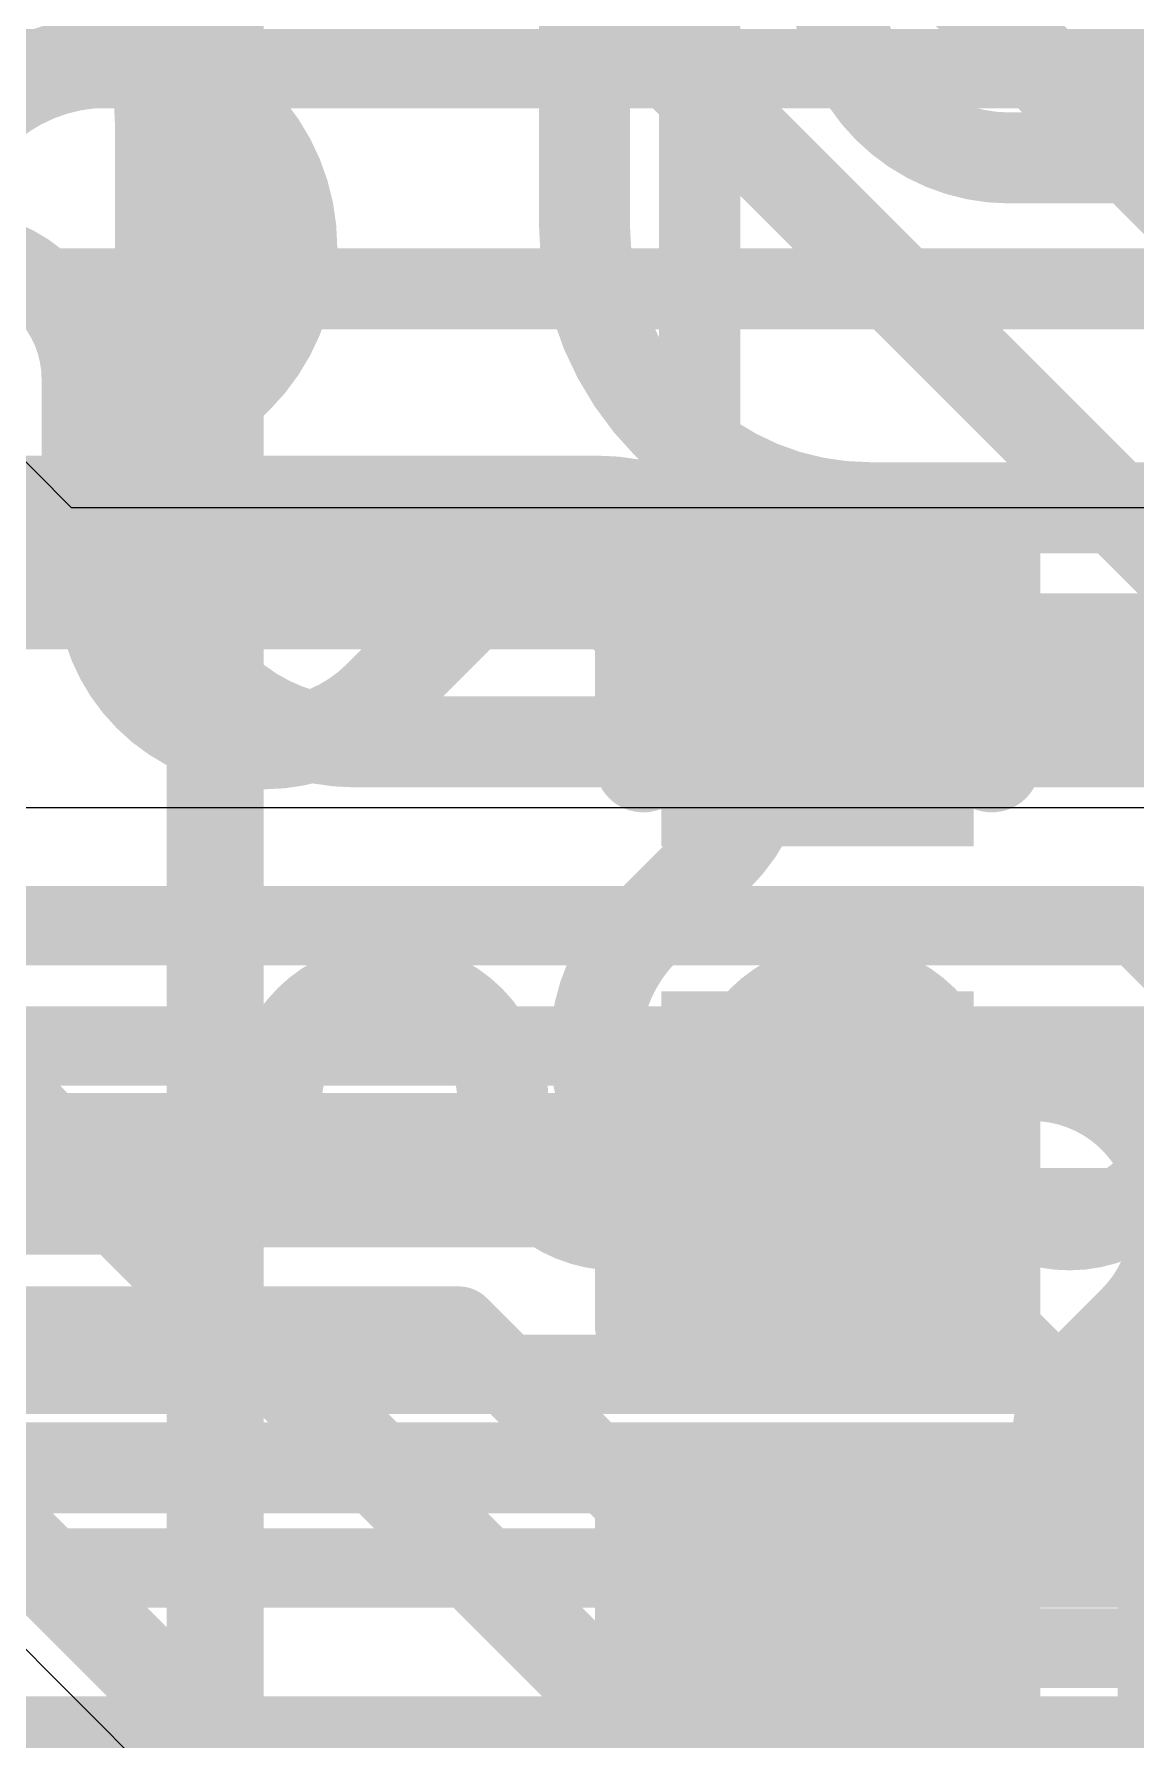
# Model space of a CAD drawing. Header units: inches. Extents: x -6 to 284, y -12 to 154.
# Drawn here: x 62.532 to 63.977, y -0.415 to 1.823 of the extents above; entities that cross this region are included whole.
import ezdxf

# ---------------------------------------------------------------- set-up
doc = ezdxf.new("R2010")
doc.units = ezdxf.units.IN
for name, color, linetype in [('Bottom Layer', 5, 'Continuous'), ('Bottom Overlay', 54, 'Continuous'), ('Bottom Paste', 16, 'Continuous'), ('Bottom Solder', 6, 'Continuous'), ('PWR-2', 130, 'Continuous'), ('Signal L1', 76, 'Continuous'), ('Signal L2', 6, 'Continuous'), ('Top Layer', 1, 'Continuous')]:
    doc.layers.add(name, color=color, linetype=linetype)

# ---------------------------------------------------------------- blocks, each defined once
blk = doc.blocks.new('FBGA_153_11_5_13__B_131')
at = {"layer": 'Bottom Overlay'}
blk.add_lwpolyline([(5.7500012, 3.25000112, 0.127, 0.127, 0), (5.7500012, 6.4999997, 0.127, 0.127, 0)], format="xyseb", dxfattribs=at)
blk = doc.blocks.new('R___0201_B_188')
at = {"layer": 'Bottom Layer'}
for points in [[(-0.40999791, 0.18500217), (-0.13999845, 0.18500217), (-0.13999845, -0.18499709), (-0.40999791, -0.18499709)], [(0.14000099, 0.18499963), (0.41000045, 0.18499963), (0.41000045, -0.18499963), (0.14000099, -0.18499963)]]:
    blk.add_hatch(color=5, dxfattribs=at).paths.add_polyline_path(points)
at = {"layer": 'Bottom Paste'}
for points in [[(-0.40999791, 0.18500217), (-0.13999845, 0.18500217), (-0.13999845, -0.18499709), (-0.40999791, -0.18499709)], [(0.14000099, 0.18499963), (0.41000045, 0.18499963), (0.41000045, -0.18499963), (0.14000099, -0.18499963)]]:
    blk.add_hatch(color=16, dxfattribs=at).paths.add_polyline_path(points)
at = {"layer": 'Bottom Solder'}
for points in [[(-0.46499907, 0.24000333), (-0.08499729, 0.24000333), (-0.08499729, -0.23999825), (-0.46499907, -0.23999825)], [(0.08499983, 0.24000079), (0.46500161, 0.24000079), (0.46500161, -0.24000079), (0.08499983, -0.24000079)]]:
    blk.add_hatch(color=6, dxfattribs=at).paths.add_polyline_path(points)
at = {"layer": 'Bottom Overlay'}
for points in [[(-0.4826, 0.254, 0.127, 0.127, 0), (-0.4826, -0.25399746, 0.127, 0.127, 0)], [(-0.4826, 0.254, 0.127, 0.127, 0), (0.4826, 0.254, 0.127, 0.127, 0)], [(0.4826, 0.254, 0.127, 0.127, 0), (0.4826, -0.25399746, 0.127, 0.127, 0)], [(-0.4826, -0.25399746, 0.127, 0.127, 0), (0.4826, -0.25399746, 0.127, 0.127, 0)]]:
    blk.add_lwpolyline(points, format="xyseb", dxfattribs=at)
for points in [[(-0.51435, 0.254, 0.0635, 0.0635, 1), (-0.4508499999999999, 0.254, 0.0635, 0.0635, 1)], [(-0.51435, 0.254, 0.0635, 0.0635, 1), (-0.4508499999999999, 0.254, 0.0635, 0.0635, 1)], [(0.4508499999999999, 0.254, 0.0635, 0.0635, 1), (0.51435, 0.254, 0.0635, 0.0635, 1)], [(0.4508499999999999, 0.254, 0.0635, 0.0635, 1), (0.51435, 0.254, 0.0635, 0.0635, 1)], [(-0.51435, -0.25399746, 0.0635, 0.0635, 1), (-0.4508499999999999, -0.25399746, 0.0635, 0.0635, 1)], [(-0.51435, -0.25399746, 0.0635, 0.0635, 1), (-0.4508499999999999, -0.25399746, 0.0635, 0.0635, 1)], [(0.4508499999999999, -0.25399746, 0.0635, 0.0635, 1), (0.51435, -0.25399746, 0.0635, 0.0635, 1)], [(0.4508499999999999, -0.25399746, 0.0635, 0.0635, 1), (0.51435, -0.25399746, 0.0635, 0.0635, 1)]]:
    blk.add_lwpolyline(points, format="xyseb", close=True, dxfattribs=at)
blk = doc.blocks.new('CAP_0201_B_353')
at = {"layer": 'Bottom Layer'}
for points in [[(-0.44999402, 0.15000224), (-0.14999462, 0.15000224), (-0.14999462, -0.14999716), (-0.44999402, -0.14999716)], [(0.14999716, 0.1499997), (0.44999656, 0.1499997), (0.44999656, -0.1499997), (0.14999716, -0.1499997)]]:
    blk.add_hatch(color=5, dxfattribs=at).paths.add_polyline_path(points)
at = {"layer": 'Bottom Paste'}
for points in [[(-0.44999402, 0.15000224), (-0.14999462, 0.15000224), (-0.14999462, -0.14999716), (-0.44999402, -0.14999716)], [(0.14999716, 0.1499997), (0.44999656, 0.1499997), (0.44999656, -0.1499997), (0.14999716, -0.1499997)]]:
    blk.add_hatch(color=16, dxfattribs=at).paths.add_polyline_path(points)
at = {"layer": 'Bottom Solder'}
for points in [[(-0.50499518, 0.2050034), (-0.09499345999999999, 0.2050034), (-0.09499345999999999, -0.20499832), (-0.50499518, -0.20499832)], [(0.094996, 0.20500086), (0.50499772, 0.20500086), (0.50499772, -0.20500086), (0.094996, -0.20500086)]]:
    blk.add_hatch(color=6, dxfattribs=at).paths.add_polyline_path(points)
at = {"layer": 'Bottom Overlay'}
for points in [[(-0.5334, -0.2286, 0.127, 0.127, 0), (-0.5334, 0.2286, 0.127, 0.127, 0)], [(-0.20319746, 0.2286, 0.127, 0.127, 0), (-0.5334, 0.2286, 0.127, 0.127, 0)], [(0.53340508, 0.2286, 0.127, 0.127, 0), (0.2032, 0.2286, 0.127, 0.127, 0)], [(0.5333974599999999, -0.22860254, 0.127, 0.127, 0), (0.53340508, 0.2286, 0.127, 0.127, 0)], [(-0.20320254, -0.22860254, 0.127, 0.127, 0), (-0.5334, -0.2286, 0.127, 0.127, 0)], [(0.5333974599999999, -0.22860254, 0.127, 0.127, 0), (0.2032, -0.2286, 0.127, 0.127, 0)]]:
    blk.add_lwpolyline(points, format="xyseb", dxfattribs=at)
for points in [[(-0.5651499999999999, 0.2286, 0.0635, 0.0635, 1), (-0.5016499999999999, 0.2286, 0.0635, 0.0635, 1)], [(-0.5651499999999999, 0.2286, 0.0635, 0.0635, 1), (-0.5016499999999999, 0.2286, 0.0635, 0.0635, 1)], [(-0.23494746, 0.2286, 0.0635, 0.0635, 1), (-0.17144746, 0.2286, 0.0635, 0.0635, 1)], [(0.17145, 0.2286, 0.0635, 0.0635, 1), (0.23495, 0.2286, 0.0635, 0.0635, 1)], [(0.5016550799999999, 0.2286, 0.0635, 0.0635, 1), (0.56515508, 0.2286, 0.0635, 0.0635, 1)], [(0.5016550799999999, 0.2286, 0.0635, 0.0635, 1), (0.56515508, 0.2286, 0.0635, 0.0635, 1)], [(-0.5651499999999999, -0.2286, 0.0635, 0.0635, 1), (-0.5016499999999999, -0.2286, 0.0635, 0.0635, 1)], [(-0.5651499999999999, -0.2286, 0.0635, 0.0635, 1), (-0.5016499999999999, -0.2286, 0.0635, 0.0635, 1)], [(-0.23495254, -0.22860254, 0.0635, 0.0635, 1), (-0.17145254, -0.22860254, 0.0635, 0.0635, 1)], [(0.17145, -0.2286, 0.0635, 0.0635, 1), (0.23495, -0.2286, 0.0635, 0.0635, 1)], [(0.50164746, -0.22860254, 0.0635, 0.0635, 1), (0.5651474599999999, -0.22860254, 0.0635, 0.0635, 1)], [(0.50164746, -0.22860254, 0.0635, 0.0635, 1), (0.5651474599999999, -0.22860254, 0.0635, 0.0635, 1)]]:
    blk.add_lwpolyline(points, format="xyseb", close=True, dxfattribs=at)
blk = doc.blocks.new('CAP_0201_B_354')
at = {"layer": 'Bottom Layer'}
for points in [[(-0.44999656, 0.1499997), (-0.14999716, 0.1499997), (-0.14999716, -0.1499997), (-0.44999656, -0.1499997)], [(0.14999462, 0.1499997), (0.44999402, 0.1499997), (0.44999402, -0.1499997), (0.14999462, -0.1499997)]]:
    blk.add_hatch(color=5, dxfattribs=at).paths.add_polyline_path(points)
at = {"layer": 'Bottom Paste'}
for points in [[(-0.44999656, 0.1499997), (-0.14999716, 0.1499997), (-0.14999716, -0.1499997), (-0.44999656, -0.1499997)], [(0.14999462, 0.1499997), (0.44999402, 0.1499997), (0.44999402, -0.1499997), (0.14999462, -0.1499997)]]:
    blk.add_hatch(color=16, dxfattribs=at).paths.add_polyline_path(points)
at = {"layer": 'Bottom Solder'}
for points in [[(-0.50499772, 0.20500086), (-0.094996, 0.20500086), (-0.094996, -0.20500086), (-0.50499772, -0.20500086)], [(0.09499345999999999, 0.20500086), (0.50499518, 0.20500086), (0.50499518, -0.20500086), (0.09499345999999999, -0.20500086)]]:
    blk.add_hatch(color=6, dxfattribs=at).paths.add_polyline_path(points)
at = {"layer": 'Bottom Overlay'}
for points in [[(-0.5334, 0.2286, 0.127, 0.127, 0), (-0.5333974599999999, -0.22860254, 0.127, 0.127, 0)], [(-0.5334, 0.2286, 0.127, 0.127, 0), (-0.20319746, 0.2286, 0.127, 0.127, 0)], [(0.2032, 0.2286, 0.127, 0.127, 0), (0.53340508, 0.2286, 0.127, 0.127, 0)], [(0.53340508, 0.2286, 0.127, 0.127, 0), (0.53339492, -0.22860254, 0.127, 0.127, 0)], [(-0.5333974599999999, -0.22860254, 0.127, 0.127, 0), (-0.20320254, -0.22860508, 0.127, 0.127, 0)], [(0.20320254, -0.22860254, 0.127, 0.127, 0), (0.53339492, -0.22860254, 0.127, 0.127, 0)]]:
    blk.add_lwpolyline(points, format="xyseb", dxfattribs=at)
for points in [[(-0.5651499999999999, 0.2286, 0.0635, 0.0635, 1), (-0.5016499999999999, 0.2286, 0.0635, 0.0635, 1)], [(-0.5651499999999999, 0.2286, 0.0635, 0.0635, 1), (-0.5016499999999999, 0.2286, 0.0635, 0.0635, 1)], [(-0.23494746, 0.2286, 0.0635, 0.0635, 1), (-0.17144746, 0.2286, 0.0635, 0.0635, 1)], [(0.17145, 0.2286, 0.0635, 0.0635, 1), (0.23495, 0.2286, 0.0635, 0.0635, 1)], [(0.5016550799999999, 0.2286, 0.0635, 0.0635, 1), (0.56515508, 0.2286, 0.0635, 0.0635, 1)], [(0.5016550799999999, 0.2286, 0.0635, 0.0635, 1), (0.56515508, 0.2286, 0.0635, 0.0635, 1)], [(-0.5651474599999999, -0.22860254, 0.0635, 0.0635, 1), (-0.50164746, -0.22860254, 0.0635, 0.0635, 1)], [(-0.5651474599999999, -0.22860254, 0.0635, 0.0635, 1), (-0.50164746, -0.22860254, 0.0635, 0.0635, 1)], [(-0.23495254, -0.22860508, 0.0635, 0.0635, 1), (-0.17145254, -0.22860508, 0.0635, 0.0635, 1)], [(0.17145254, -0.22860254, 0.0635, 0.0635, 1), (0.23495254, -0.22860254, 0.0635, 0.0635, 1)], [(0.50164492, -0.22860254, 0.0635, 0.0635, 1), (0.5651449199999999, -0.22860254, 0.0635, 0.0635, 1)], [(0.50164492, -0.22860254, 0.0635, 0.0635, 1), (0.5651449199999999, -0.22860254, 0.0635, 0.0635, 1)]]:
    blk.add_lwpolyline(points, format="xyseb", close=True, dxfattribs=at)

msp = doc.modelspace()

# ---------------------------------------------------------------- linework, layer by layer
at = {"layer": 'Bottom Layer'}
msp.add_line((58.7919703, 3.4322004), (62.7314976, -0.5073269), dxfattribs=at)
for points in [[(58.21373168, 1.77728372, 0.10414, 0.10414, 0), (65.92685062, 1.77728372, 0.10414, 0.10414, 0)], [(61.25557726, 1.48848318, 0.10668, 0.10668, 0), (65.69513912, 1.48848318, 0.10668, 0.10668, 0)], [(62.24256283999999, 1.14267488, 0.254, 0.254, 0), (63.26997505999999, 1.14267234, 0.254, 0.254, 0)], [(63.26997505999999, 1.14267488, 0.254, 0.254, -0.06980036508304102), (63.31971588, 1.1356975, 0.254, 0.254, 0)], [(63.31971588, 1.1356975, 0.254, 0.254, 0), (63.31971841999999, 1.13569496, 0.254, 0.254, 0)], [(63.31971841999999, 1.13569496, 0.254, 0.254, 0), (63.52562605999999, 0.96190562, 0.254, 0.254, 0)], [(63.52562605999999, 0.96190562, 0.254, 0.254, 0), (63.53669284, 0.9619005399999999, 0.254, 0.254, 0)], [(63.53669284, 0.9619005399999999, 0.254, 0.254, 0), (63.55969254, 0.9619005399999999, 0.254, 0.254, 0)], [(63.55969254, 0.9619030799999999, 0.254, 0.254, 0), (64.27090016, 0.9619030799999999, 0.254, 0.254, 0)], [(63.55969254, 0.9619005399999999, 0.254, 0.254, 0), (63.55969254, 0.9619030799999999, 0.254, 0.254, 0)], [(59.76944612, 0.65287906, 0.10414, 0.10414, 0), (63.97993045999999, 0.65287906, 0.10414, 0.10414, 0)], [(63.97993045999999, 0.65287906, 0.10414, 0.10414, 0), (64.27089761999999, 0.3619119, 0.10414, 0.10414, 0)], [(58.59658588, 0.38124638, 0.10414, 0.10414, 0), (63.54035552, 0.38124638, 0.10414, 0.10414, 0)], [(63.54035552, 0.38124638, 0.10414, 0.10414, 0), (63.90591231999999, 0.01568958, 0.10414, 0.10414, 0)], [(58.47354573999999, 0.12758166, 0.10414, 0.10414, 0), (63.08886797999999, 0.12758166, 0.10414, 0.10414, 0)], [(63.08886797999999, 0.12758166, 0.10414, 0.10414, 0), (63.45828049999999, -0.24183086, 0.10414, 0.10414, 0)], [(63.90591231999999, 0.01568958, 0.10414, 0.10414, 0), (64.60950756, 0.01568958, 0.10414, 0.10414, 0)], [(63.45828049999999, -0.24183086, 0.10414, 0.10414, 0), (63.46176792, -0.24183086, 0.10414, 0.10414, 0)], [(63.46176792, -0.24183086, 0.10414, 0.10414, 0), (63.55621019999999, -0.33627314, 0.10414, 0.10414, 0)], [(63.56292341999999, -0.29499052, 0.10414, 0.10414, 0), (64.26486766000001, -0.29499052, 0.10414, 0.10414, 0)], [(63.55621019999999, -0.33976056, 0.10414, 0.10414, 0), (63.55621019999999, -0.33627314, 0.10414, 0.10414, 0)]]:
    msp.add_lwpolyline(points, format="xyseb", dxfattribs=at)
for points in [[(63.20647506, 1.14267488, 0.127, 0.127, 1), (63.33347506, 1.14267488, 0.127, 0.127, 1)], [(63.20647506, 1.14267234, 0.127, 0.127, 1), (63.33347506, 1.14267234, 0.127, 0.127, 1)], [(63.25621588, 1.1356975, 0.127, 0.127, 1), (63.38321587999999, 1.1356975, 0.127, 0.127, 1)], [(63.25621588, 1.1356975, 0.127, 0.127, 1), (63.38321587999999, 1.1356975, 0.127, 0.127, 1)], [(63.25621842, 1.13569496, 0.127, 0.127, 1), (63.38321841999999, 1.13569496, 0.127, 0.127, 1)], [(63.25621842, 1.13569496, 0.127, 0.127, 1), (63.38321841999999, 1.13569496, 0.127, 0.127, 1)], [(63.46212606, 0.96190562, 0.127, 0.127, 1), (63.58912605999999, 0.96190562, 0.127, 0.127, 1)], [(63.46212606, 0.96190562, 0.127, 0.127, 1), (63.58912605999999, 0.96190562, 0.127, 0.127, 1)], [(63.47319284, 0.9619005399999999, 0.127, 0.127, 1), (63.60019284, 0.9619005399999999, 0.127, 0.127, 1)], [(63.47319284, 0.9619005399999999, 0.127, 0.127, 1), (63.60019284, 0.9619005399999999, 0.127, 0.127, 1)], [(63.49619254, 0.9619030799999999, 0.127, 0.127, 1), (63.62319254, 0.9619030799999999, 0.127, 0.127, 1)], [(63.49619254, 0.9619030799999999, 0.127, 0.127, 1), (63.62319254, 0.9619030799999999, 0.127, 0.127, 1)], [(63.49619254, 0.9619005399999999, 0.127, 0.127, 1), (63.62319254, 0.9619005399999999, 0.127, 0.127, 1)], [(63.49619254, 0.9619005399999999, 0.127, 0.127, 1), (63.62319254, 0.9619005399999999, 0.127, 0.127, 1)], [(63.95389546, 0.65287906, 0.05207, 0.05207, 1), (64.00596546, 0.65287906, 0.05207, 0.05207, 1)], [(63.95389546, 0.65287906, 0.05207, 0.05207, 1), (64.00596546, 0.65287906, 0.05207, 0.05207, 1)], [(63.51432052, 0.38124638, 0.05207, 0.05207, 1), (63.56639052, 0.38124638, 0.05207, 0.05207, 1)], [(63.51432052, 0.38124638, 0.05207, 0.05207, 1), (63.56639052, 0.38124638, 0.05207, 0.05207, 1)], [(63.06283298, 0.12758166, 0.05207, 0.05207, 1), (63.11490298, 0.12758166, 0.05207, 0.05207, 1)], [(63.06283298, 0.12758166, 0.05207, 0.05207, 1), (63.11490298, 0.12758166, 0.05207, 0.05207, 1)], [(63.87987732, 0.01568958, 0.05207, 0.05207, 1), (63.93194732, 0.01568958, 0.05207, 0.05207, 1)], [(63.87987732, 0.01568958, 0.05207, 0.05207, 1), (63.93194732, 0.01568958, 0.05207, 0.05207, 1)], [(63.4322455, -0.24183086, 0.05207, 0.05207, 1), (63.48431549999999, -0.24183086, 0.05207, 0.05207, 1)], [(63.4322455, -0.24183086, 0.05207, 0.05207, 1), (63.48431549999999, -0.24183086, 0.05207, 0.05207, 1)], [(63.43573292, -0.24183086, 0.05207, 0.05207, 1), (63.48780291999999, -0.24183086, 0.05207, 0.05207, 1)], [(63.43573292, -0.24183086, 0.05207, 0.05207, 1), (63.48780291999999, -0.24183086, 0.05207, 0.05207, 1)], [(63.53688842, -0.29499052, 0.05207, 0.05207, 1), (63.58895842, -0.29499052, 0.05207, 0.05207, 1)], [(63.5301752, -0.33627314, 0.05207, 0.05207, 1), (63.5822452, -0.33627314, 0.05207, 0.05207, 1)], [(63.5301752, -0.33627314, 0.05207, 0.05207, 1), (63.5822452, -0.33627314, 0.05207, 0.05207, 1)], [(63.5301752, -0.33976056, 0.05207, 0.05207, 1), (63.5822452, -0.33976056, 0.05207, 0.05207, 1)]]:
    msp.add_lwpolyline(points, format="xyseb", close=True, dxfattribs=at)
at = {"layer": 'PWR-2'}
for p, q in [((62.58084258, 1.20134634), (61.85770966, 1.92447926)), ((69.08090578, 1.20134634), (62.58084258, 1.20134634)), ((54.6329489, 0.80812386), (69.0357649, 0.8081289399999999))]:
    msp.add_line(p, q, dxfattribs=at)
at = {"layer": 'Signal L1'}
for points in [[(63.25374954, 1.57527244, 0.11938, 0.11938, 0), (63.25374954, 2.342896, 0.11938, 0.11938, 0)], [(62.44707094, 1.95649342, 0.11938, 0.11938, -0.4142135623730951), (62.69743366, 1.7061307, 0.11938, 0.11938, 0)], [(63.81126683999999, 1.66021512, 0.11938, 0.11938, -0.4142135623730951), (63.58643366, 1.8850483, 0.11938, 0.11938, 0)], [(62.69743366, 1.15088416, 0.11938, 0.11938, 0), (62.69743366, 1.7061307, 0.11938, 0.11938, 0)], [(63.81126683999999, 1.66021512, 0.11938, 0.11938, 0), (67.86529226, 1.66021512, 0.11938, 0.11938, 0)], [(63.62767563999999, 1.20134634, 0.11938, 0.11938, -0.4142135623730951), (63.25374954, 1.57527244, 0.11938, 0.11938, 0)], [(63.62767563999999, 1.20134634, 0.11938, 0.11938, 0), (69.956299, 1.20134634, 0.11938, 0.11938, 0)], [(62.95432672, 0.8939910999999999, 0.11938, 0.11938, -0.4142135623730951), (62.69743366, 1.15088416, 0.11938, 0.11938, 0)], [(62.95432672, 0.8939910999999999, 0.11938, 0.11938, 0), (66.54766726, 0.8939910999999999, 0.11938, 0.11938, 0)], [(62.84976762, 0.4233062399999999, 0.11938, 0.11938, -0.9999999999999999), (63.14694761999999, 0.4233062399999999, 0.11938, 0.11938, 0)], [(63.44412762, 0.4233062399999999, 0.11938, 0.11938, -0.9999999999999999), (63.74130761999999, 0.4233062399999999, 0.11938, 0.11938, 0)], [(62.84976762, 0.4233062399999999, 0.11938, 0.11938, -0.4142135623730951), (62.70753016, 0.28106878, 0.11938, 0.11938, 0)], [(63.14694761999999, 0.4088765, 0.11938, 0.11938, 0), (63.14694761999999, 0.4233062399999999, 0.11938, 0.11938, 0)], [(63.44412762, 0.4088765, 0.11938, 0.11938, 0), (63.44412762, 0.4233062399999999, 0.11938, 0.11938, 0)], [(63.74130761999999, 0.4233062399999999, 0.11938, 0.11938, 0), (63.74153113999999, 0.4097172399999999, 0.11938, 0.11938, 0)], [(63.44412762, 0.4088765, 0.11938, 0.11938, -0.9999999999999999), (63.14694761999999, 0.4088765, 0.11938, 0.11938, 0)], [(63.74153113999999, 0.4097172399999999, 0.11938, 0.11938, 0), (63.74155145999999, 0.4074287, 0.11938, 0.11938, 0)], [(64.03848762, 0.4088765, 0.11938, 0.11938, -0.9951361234351545), (63.741554, 0.4074287, 0.11938, 0.11938, 0)], [(62.07516414, 0.28106116, 0.11938, 0.11938, 0), (62.70753016, 0.28106878, 0.11938, 0.11938, 0)], [(62.02589321999999, -0.05831586, 0.11938, 0.11938, 0), (70.89375204, -0.05831586, 0.11938, 0.11938, 0)], [(62.05202981999999, -0.41790112, 0.11938, 0.11938, 0), (70.96779557999999, -0.4179061999999999, 0.11938, 0.11938, 0)]]:
    msp.add_lwpolyline(points, format="xyseb", dxfattribs=at)
for points in [[(62.66758866, 1.7061307, 0.05969, 0.05969, 1), (62.72727866, 1.7061307, 0.05969, 0.05969, 1)], [(62.66758866, 1.7061307, 0.05969, 0.05969, 1), (62.72727866, 1.7061307, 0.05969, 0.05969, 1)], [(63.78142183999999, 1.66021512, 0.05969, 0.05969, 1), (63.84111183999999, 1.66021512, 0.05969, 0.05969, 1)], [(63.78142183999999, 1.66021512, 0.05969, 0.05969, 1), (63.84111183999999, 1.66021512, 0.05969, 0.05969, 1)], [(63.22390454, 1.57527244, 0.05969, 0.05969, 1), (63.28359454, 1.57527244, 0.05969, 0.05969, 1)], [(63.22390454, 1.57527244, 0.05969, 0.05969, 1), (63.28359454, 1.57527244, 0.05969, 0.05969, 1)], [(63.59783064, 1.20134634, 0.05969, 0.05969, 1), (63.65752063999999, 1.20134634, 0.05969, 0.05969, 1)], [(63.59783064, 1.20134634, 0.05969, 0.05969, 1), (63.65752063999999, 1.20134634, 0.05969, 0.05969, 1)], [(62.66758866, 1.15088416, 0.05969, 0.05969, 1), (62.72727866, 1.15088416, 0.05969, 0.05969, 1)], [(62.66758866, 1.15088416, 0.05969, 0.05969, 1), (62.72727866, 1.15088416, 0.05969, 0.05969, 1)], [(62.92448172, 0.8939910999999999, 0.05969, 0.05969, 1), (62.98417171999999, 0.8939910999999999, 0.05969, 0.05969, 1)], [(62.92448172, 0.8939910999999999, 0.05969, 0.05969, 1), (62.98417171999999, 0.8939910999999999, 0.05969, 0.05969, 1)], [(62.81992262, 0.4233062399999999, 0.05969, 0.05969, 1), (62.87961262, 0.4233062399999999, 0.05969, 0.05969, 1)], [(62.81992262, 0.4233062399999999, 0.05969, 0.05969, 1), (62.87961262, 0.4233062399999999, 0.05969, 0.05969, 1)], [(63.11710262, 0.4233062399999999, 0.05969, 0.05969, 1), (63.17679261999999, 0.4233062399999999, 0.05969, 0.05969, 1)], [(63.11710262, 0.4233062399999999, 0.05969, 0.05969, 1), (63.17679261999999, 0.4233062399999999, 0.05969, 0.05969, 1)], [(63.41428261999999, 0.4233062399999999, 0.05969, 0.05969, 1), (63.47397262, 0.4233062399999999, 0.05969, 0.05969, 1)], [(63.41428261999999, 0.4233062399999999, 0.05969, 0.05969, 1), (63.47397262, 0.4233062399999999, 0.05969, 0.05969, 1)], [(63.71146262, 0.4233062399999999, 0.05969, 0.05969, 1), (63.77115262, 0.4233062399999999, 0.05969, 0.05969, 1)], [(63.71146262, 0.4233062399999999, 0.05969, 0.05969, 1), (63.77115262, 0.4233062399999999, 0.05969, 0.05969, 1)], [(63.11710262, 0.4088765, 0.05969, 0.05969, 1), (63.17679261999999, 0.4088765, 0.05969, 0.05969, 1)], [(63.11710262, 0.4088765, 0.05969, 0.05969, 1), (63.17679261999999, 0.4088765, 0.05969, 0.05969, 1)], [(63.41428261999999, 0.4088765, 0.05969, 0.05969, 1), (63.47397262, 0.4088765, 0.05969, 0.05969, 1)], [(63.41428261999999, 0.4088765, 0.05969, 0.05969, 1), (63.47397262, 0.4088765, 0.05969, 0.05969, 1)], [(63.71168613999999, 0.4097172399999999, 0.05969, 0.05969, 1), (63.77137614, 0.4097172399999999, 0.05969, 0.05969, 1)], [(63.71168613999999, 0.4097172399999999, 0.05969, 0.05969, 1), (63.77137614, 0.4097172399999999, 0.05969, 0.05969, 1)], [(63.71170645999999, 0.4074287, 0.05969, 0.05969, 1), (63.77139646000001, 0.4074287, 0.05969, 0.05969, 1)], [(63.711709, 0.4074287, 0.05969, 0.05969, 1), (63.771399, 0.4074287, 0.05969, 0.05969, 1)], [(62.67768516, 0.28106878, 0.05969, 0.05969, 1), (62.73737516, 0.28106878, 0.05969, 0.05969, 1)], [(62.67768516, 0.28106878, 0.05969, 0.05969, 1), (62.73737516, 0.28106878, 0.05969, 0.05969, 1)]]:
    msp.add_lwpolyline(points, format="xyseb", close=True, dxfattribs=at)
at = {"layer": 'Signal L2'}
for points in [[(62.76370733999999, 2.86907478, 0.11938, 0.11938, 0), (64.90101066, 0.7317739999999999, 0.11938, 0.11938, 0)], [(62.86641731999999, 2.28669342, 0.11938, 0.11938, 0), (64.79756153999999, 0.3555492, 0.11938, 0.11938, 0)], [(62.45649941999999, 1.71496482, 0.11938, 0.11938, -0.9995775986447135), (62.79872124, 1.37182352, 0.11938, 0.11938, 0)], [(62.68318933999999, 1.25628654, 0.11938, 0.11938, 0), (62.79872124, 1.37182352, 0.11938, 0.11938, 0)], [(62.98423776, 0.9538690599999999, 0.11938, 0.11938, -0.9994908415824012), (62.68257466, 1.25567694, 0.11938, 0.11938, 0)], [(62.68257466, 1.25567694, 0.11938, 0.11938, 0), (62.68318933999999, 1.25628654, 0.11938, 0.11938, 0)], [(61.78183731999999, 1.14267488, 0.11938, 0.11938, 0), (63.27917494, -0.35467036, 0.11938, 0.11938, 0)], [(63.10023955999999, 1.06986832, 0.11938, 0.11938, -1.000672153578865), (63.42744236, 0.74309986, 0.11938, 0.11938, 0)], [(62.98424284, 0.9538665199999999, 0.11938, 0.11938, 0), (63.10023955999999, 1.06986832, 0.11938, 0.11938, 0)], [(61.51731663999999, 0.8367064799999999, 0.11938, 0.11938, 0), (63.06101941999999, -0.7070064599999999, 0.11938, 0.11938, 0)], [(63.33342934, 0.64908176, 0.11938, 0.11938, 0), (63.42744236, 0.74309986, 0.11938, 0.11938, 0)], [(63.64478762, 0.33800034, 0.11938, 0.11938, -1.005454390424339), (63.33342934, 0.64908176, 0.11938, 0.11938, 0)], [(63.70749005999999, 0.40070532, 0.11938, 0.11938, -1.00277687932892), (63.97449486, 0.13370306, 0.11938, 0.11938, 0)], [(63.64533626, 0.33854898, 0.11938, 0.11938, 0), (63.70749005999999, 0.40070532, 0.11938, 0.11938, 0)], [(63.64478762, 0.33800034, 0.11938, 0.11938, 0), (63.64533626, 0.33854898, 0.11938, 0.11938, 0)], [(63.91628314, 0.07549134, 0.11938, 0.11938, 0), (63.97449486, 0.13370306, 0.11938, 0.11938, 0)], [(63.87398705999999, -0.0266192, 0.11938, 0.11938, -0.1989155998231996), (63.91628314, 0.07549134, 0.11938, 0.11938, 0)], [(64.0262626, -0.17889474, 0.11938, 0.11938, -0.4142135623730951), (63.87398705999999, -0.0266192, 0.11938, 0.11938, 0)], [(64.0262626, -0.17889474, 0.11938, 0.11938, 0), (76.36088106, -0.17889728, 0.11938, 0.11938, 0)], [(63.61395963999999, -0.49430432, 0.11938, 0.11938, -0.2002071672062538), (63.27917747999999, -0.35466782, 0.11938, 0.11938, 0)]]:
    msp.add_lwpolyline(points, format="xyseb", dxfattribs=at)
for points in [[(62.76887623999999, 1.37182352, 0.05969, 0.05969, 1), (62.82856624, 1.37182352, 0.05969, 0.05969, 1)], [(62.76887623999999, 1.37182352, 0.05969, 0.05969, 1), (62.82856624, 1.37182352, 0.05969, 0.05969, 1)], [(62.65272966, 1.25567694, 0.05969, 0.05969, 1), (62.71241965999999, 1.25567694, 0.05969, 0.05969, 1)], [(62.65272966, 1.25567694, 0.05969, 0.05969, 1), (62.71241965999999, 1.25567694, 0.05969, 0.05969, 1)], [(62.65334434, 1.25628654, 0.05969, 0.05969, 1), (62.71303433999999, 1.25628654, 0.05969, 0.05969, 1)], [(62.65334434, 1.25628654, 0.05969, 0.05969, 1), (62.71303433999999, 1.25628654, 0.05969, 0.05969, 1)], [(63.07039456, 1.06986832, 0.05969, 0.05969, 1), (63.13008456, 1.06986832, 0.05969, 0.05969, 1)], [(63.07039456, 1.06986832, 0.05969, 0.05969, 1), (63.13008456, 1.06986832, 0.05969, 0.05969, 1)], [(62.95439276, 0.9538690599999999, 0.05969, 0.05969, 1), (63.01408275999999, 0.9538690599999999, 0.05969, 0.05969, 1)], [(62.95439783999999, 0.9538665199999999, 0.05969, 0.05969, 1), (63.01408784, 0.9538665199999999, 0.05969, 0.05969, 1)], [(63.39759736, 0.74309986, 0.05969, 0.05969, 1), (63.45728736, 0.74309986, 0.05969, 0.05969, 1)], [(63.39759736, 0.74309986, 0.05969, 0.05969, 1), (63.45728736, 0.74309986, 0.05969, 0.05969, 1)], [(63.30358433999999, 0.64908176, 0.05969, 0.05969, 1), (63.36327434, 0.64908176, 0.05969, 0.05969, 1)], [(63.30358433999999, 0.64908176, 0.05969, 0.05969, 1), (63.36327434, 0.64908176, 0.05969, 0.05969, 1)], [(63.67764506, 0.40070532, 0.05969, 0.05969, 1), (63.73733506, 0.40070532, 0.05969, 0.05969, 1)], [(63.67764506, 0.40070532, 0.05969, 0.05969, 1), (63.73733506, 0.40070532, 0.05969, 0.05969, 1)], [(63.61494262, 0.33800034, 0.05969, 0.05969, 1), (63.67463262, 0.33800034, 0.05969, 0.05969, 1)], [(63.61494262, 0.33800034, 0.05969, 0.05969, 1), (63.67463262, 0.33800034, 0.05969, 0.05969, 1)], [(63.61549125999999, 0.33854898, 0.05969, 0.05969, 1), (63.67518126, 0.33854898, 0.05969, 0.05969, 1)], [(63.61549125999999, 0.33854898, 0.05969, 0.05969, 1), (63.67518126, 0.33854898, 0.05969, 0.05969, 1)], [(63.94464986, 0.13370306, 0.05969, 0.05969, 1), (64.00433986, 0.13370306, 0.05969, 0.05969, 1)], [(63.94464986, 0.13370306, 0.05969, 0.05969, 1), (64.00433986, 0.13370306, 0.05969, 0.05969, 1)], [(63.88643814, 0.07549134, 0.05969, 0.05969, 1), (63.94612814, 0.07549134, 0.05969, 0.05969, 1)], [(63.88643814, 0.07549134, 0.05969, 0.05969, 1), (63.94612814, 0.07549134, 0.05969, 0.05969, 1)], [(63.84414206, -0.0266192, 0.05969, 0.05969, 1), (63.90383205999999, -0.0266192, 0.05969, 0.05969, 1)], [(63.84414206, -0.0266192, 0.05969, 0.05969, 1), (63.90383205999999, -0.0266192, 0.05969, 0.05969, 1)], [(63.99641759999999, -0.17889474, 0.05969, 0.05969, 1), (64.0561076, -0.17889474, 0.05969, 0.05969, 1)], [(63.99641759999999, -0.17889474, 0.05969, 0.05969, 1), (64.0561076, -0.17889474, 0.05969, 0.05969, 1)], [(63.24932994, -0.35467036, 0.05969, 0.05969, 1), (63.30901994, -0.35467036, 0.05969, 0.05969, 1)], [(63.24933248, -0.35466782, 0.05969, 0.05969, 1), (63.30902248, -0.35466782, 0.05969, 0.05969, 1)]]:
    msp.add_lwpolyline(points, format="xyseb", close=True, dxfattribs=at)
at = {"layer": 'Top Layer'}
for points in [[(63.40513862, 1.21012458, 0.10668, 0.10668, 0), (63.40513862, 2.10214972, 0.10668, 0.10668, 0)], [(62.42803364, 1.53712926, 0.10668, 0.10668, -0.4142135623730951), (62.59490655999999, 1.37025634, 0.10668, 0.10668, 0)], [(62.59490655999999, 1.23142502, 0.10668, 0.10668, 0), (62.59490655999999, 1.37025634, 0.10668, 0.10668, 0)], [(62.74729639999999, 1.07903518, 0.10668, 0.10668, -0.4142135623730951), (62.59490655999999, 1.23142502, 0.10668, 0.10668, 0)], [(63.40513862, 1.21012458, 0.10668, 0.10668, -0.4142135623730951), (63.27404921999999, 1.07903518, 0.10668, 0.10668, 0)], [(62.74729639999999, 1.07903518, 0.10668, 0.10668, 0), (63.27404921999999, 1.07903518, 0.10668, 0.10668, 0)], [(60.37182997999999, 0.49511712, 0.10414, 0.10414, 0), (65.66939622, 0.49511712, 0.10414, 0.10414, 0)], [(60.1608779, 0.28288488, 0.10414, 0.10414, 0), (64.8808583, 0.28288488, 0.10414, 0.10414, 0)], [(60.08463725999999, 0.06419342, 0.10414, 0.10414, 0), (64.53555546, 0.06419342, 0.10414, 0.10414, 0)], [(60.04291267999999, -0.18980658, 0.10414, 0.10414, 0), (64.15996058, -0.18980658, 0.10414, 0.10414, 0)]]:
    msp.add_lwpolyline(points, format="xyseb", dxfattribs=at)
for points in [[(62.56823656, 1.37025634, 0.05333999999999999, 0.05333999999999999, 1), (62.62157656, 1.37025634, 0.05333999999999999, 0.05333999999999999, 1)], [(62.56823656, 1.37025634, 0.05333999999999999, 0.05333999999999999, 1), (62.62157656, 1.37025634, 0.05333999999999999, 0.05333999999999999, 1)], [(62.56823656, 1.23142502, 0.05333999999999999, 0.05333999999999999, 1), (62.62157656, 1.23142502, 0.05333999999999999, 0.05333999999999999, 1)], [(62.56823656, 1.23142502, 0.05333999999999999, 0.05333999999999999, 1), (62.62157656, 1.23142502, 0.05333999999999999, 0.05333999999999999, 1)], [(63.37846861999999, 1.21012458, 0.05333999999999999, 0.05333999999999999, 1), (63.43180861999999, 1.21012458, 0.05333999999999999, 0.05333999999999999, 1)], [(63.37846861999999, 1.21012458, 0.05333999999999999, 0.05333999999999999, 1), (63.43180861999999, 1.21012458, 0.05333999999999999, 0.05333999999999999, 1)], [(62.7206264, 1.07903518, 0.05333999999999999, 0.05333999999999999, 1), (62.7739664, 1.07903518, 0.05333999999999999, 0.05333999999999999, 1)], [(62.7206264, 1.07903518, 0.05333999999999999, 0.05333999999999999, 1), (62.7739664, 1.07903518, 0.05333999999999999, 0.05333999999999999, 1)], [(63.24737922, 1.07903518, 0.05333999999999999, 0.05333999999999999, 1), (63.30071922, 1.07903518, 0.05333999999999999, 0.05333999999999999, 1)], [(63.24737922, 1.07903518, 0.05333999999999999, 0.05333999999999999, 1), (63.30071922, 1.07903518, 0.05333999999999999, 0.05333999999999999, 1)]]:
    msp.add_lwpolyline(points, format="xyseb", close=True, dxfattribs=at)

# ---------------------------------------------------------------- block references
msp.add_blockref('FBGA_153_11_5_13__B_131', (57.01928143999999, -4.44436246))
for name, p, rotation in [('CAP_0201_B_354', (63.55969254, 0.66190622), 90), ('CAP_0201_B_353', (63.55969508, -0.6397548799999999), 270), ('R___0201_B_188', (64.2709027, -0.58895488), 90)]:
    msp.add_blockref(name, p, dxfattribs=dict(rotation=rotation))

doc.saveas('drawing.dxf')
